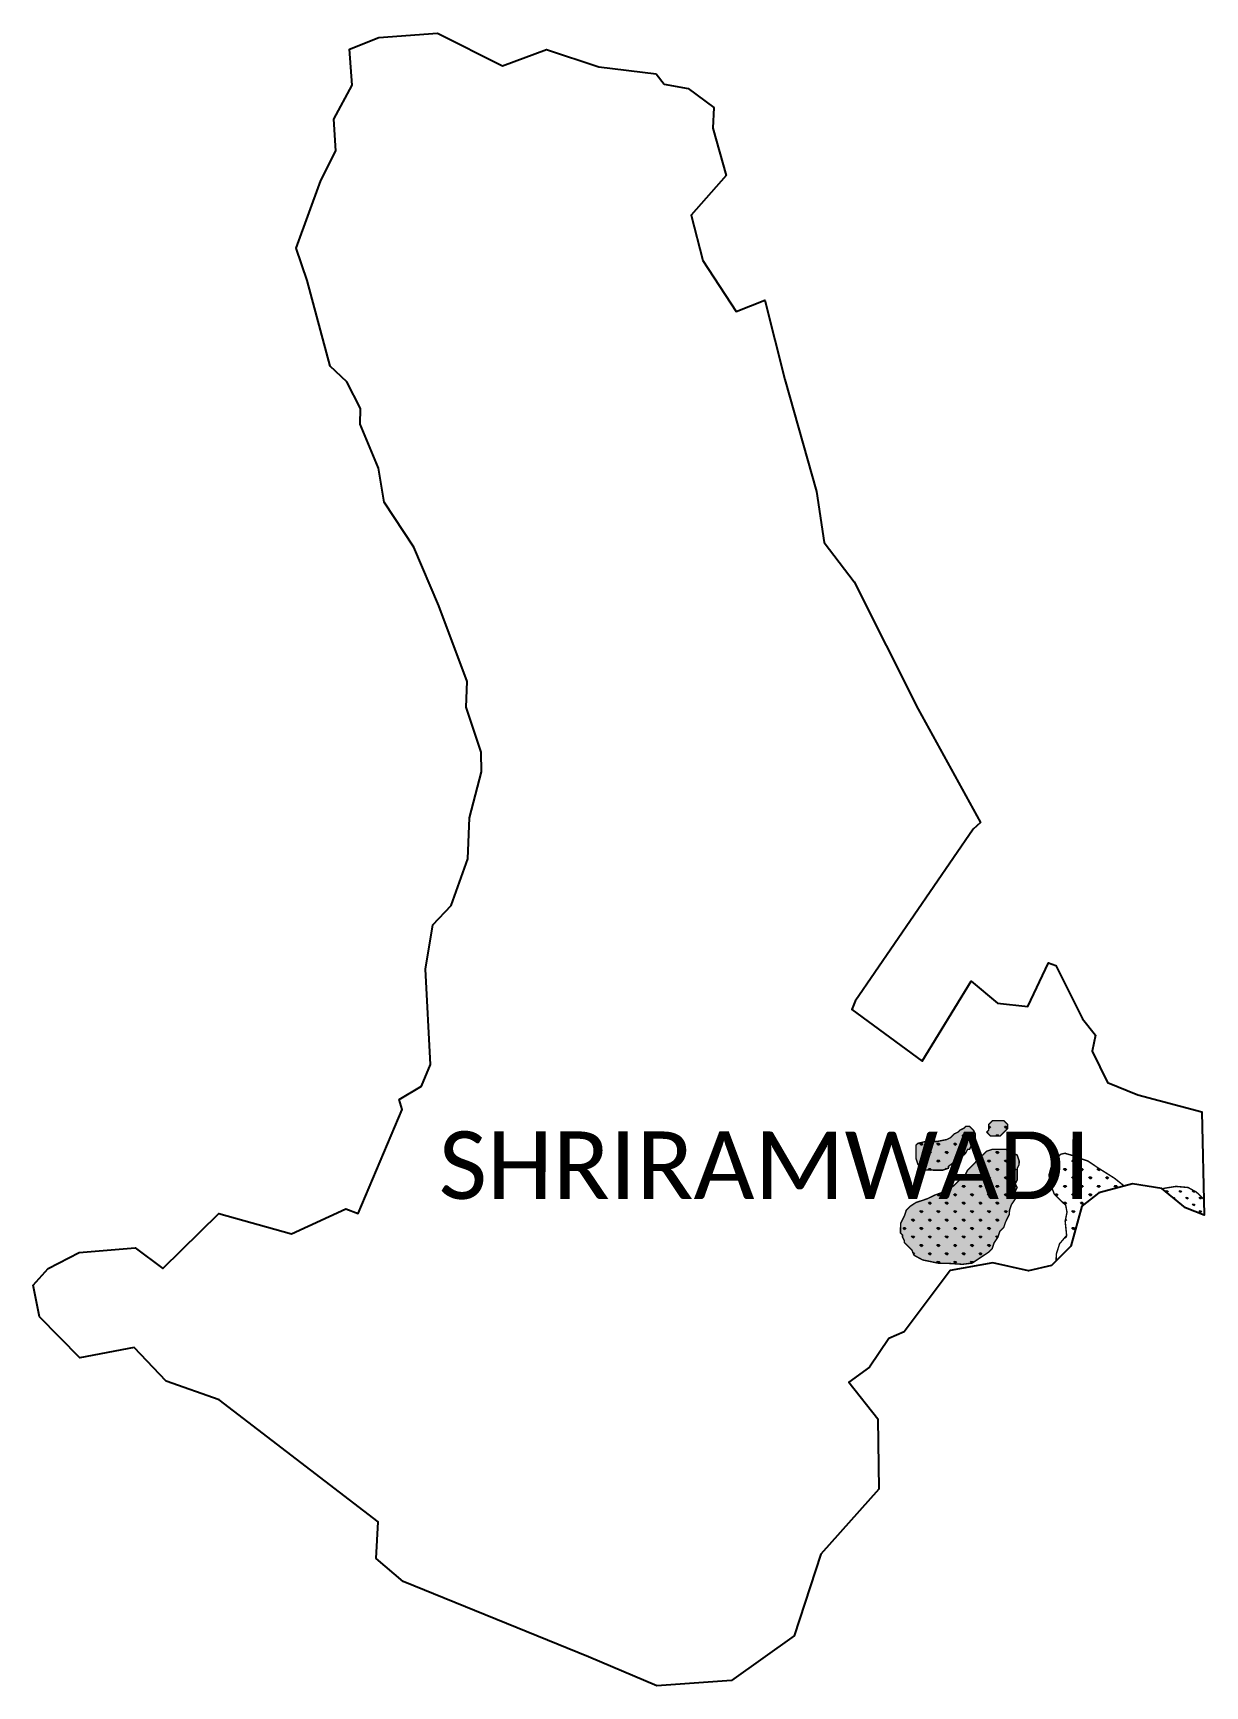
# Model space of a CAD drawing. Header units: metres. Extents: x 330680 to 359033, y 1761979 to 1931097.
# Drawn here: x 341425 to 343918, y 1761979 to 1765495 of the extents above; entities outside this region: 1.
import ezdxf

# ---------------------------------------------------------------- set-up
doc = ezdxf.new("R2010")
doc.units = ezdxf.units.M
for name, color, linetype in [('DITRICT NAME', 118, 'Continuous'), ('MANGROOVES', 112, 'Continuous'), ('VILLAGE NAME', 250, 'Continuous')]:
    doc.layers.add(name, color=color, linetype=linetype)

msp = doc.modelspace()

# ---------------------------------------------------------------- hatches: boundary and pattern name
at = {"layer": 'MANGROOVES'}
h = msp.add_hatch(dxfattribs=at)
h.set_pattern_fill('GRASS', color=256)
h.paths.add_polyline_path([(343502.1, 1762982.4), (343502.2, 1762990.5), (343506.3, 1763002.7), (343514.4, 1763014.8), (343514.4, 1763022.9), (343514.5, 1763031.1), (343518.5, 1763039.2), (343514.5, 1763047.3), (343518.6, 1763055.4), (343518.6, 1763067.6), (343518.7, 1763079.8), (343522.7, 1763087.9), (343522.8, 1763096), (343518.7, 1763108.2), (343510.6, 1763112.3), (343502.5, 1763116.4), (343494.4, 1763120.5), (343486.3, 1763120.5), (343478.2, 1763120.5), (343466, 1763120.6), (343453.8, 1763116.5), (343445.6, 1763108.4), (343437.5, 1763104.4), (343429.3, 1763092.2), (343421.2, 1763084.1), (343417.1, 1763080.1), (343413.1, 1763076), (343409, 1763067.9), (343400.8, 1763059.8), (343392.7, 1763051.7), (343384.5, 1763043.6), (343372.3, 1763035.5), (343356.1, 1763027.5), (343343.9, 1763023.4), (343327.6, 1763015.4), (343315.4, 1763011.3), (343303.2, 1763007.3), (343291, 1762999.2), (343286.9, 1762995.2), (343282.8, 1762991.1), (343278.8, 1762978.9), (343274.7, 1762970.8), (343270.6, 1762962.7), (343270.5, 1762950.5), (343270.5, 1762942.4), (343274.6, 1762938.3), (343274.6, 1762934.3), (343278.6, 1762926.1), (343278.6, 1762922.1), (343294.8, 1762905.8), (343299.3, 1762895.1), (343317.7, 1762885.1), (343351.2, 1762878.3), (343373.6, 1762877.8), (343402.3, 1762875.9), (343423, 1762878.5), (343432.8, 1762885.1), (343445, 1762893.2), (343457.2, 1762901.2), (343465.4, 1762909.3), (343469.5, 1762921.5), (343477.6, 1762933.7), (343481.7, 1762945.9), (343489.9, 1762954), (343494, 1762966.1), (343498, 1762974.2)])
h.paths.add_polyline_path([(342076.7, 1762916.9), (343549.8, 1762916.4), (343549.9, 1763264.6), (342076.8, 1763265.1)], flags=9)
h = msp.add_hatch(dxfattribs=at)
h.set_pattern_fill('GRASS', color=256)
h.paths.add_polyline_path([(343421.3, 1763128.8), (343425.4, 1763132.9), (343429.5, 1763136.9), (343429.5, 1763141), (343429.5, 1763153.2), (343425.5, 1763161.3), (343421.4, 1763165.4), (343417.4, 1763169.4), (343409.3, 1763169.5), (343405.2, 1763165.4), (343397, 1763161.4), (343393, 1763157.3), (343384.8, 1763153.3), (343376.7, 1763145.2), (343368.6, 1763141.2), (343348.2, 1763137.2), (343336.1, 1763137.2), (343323.9, 1763137.2), (343307.6, 1763133.2), (343303.5, 1763129.2), (343303.5, 1763125.1), (343303.5, 1763121), (343303.5, 1763108.8), (343303.5, 1763100.7), (343307.5, 1763088.5), (343315.6, 1763080.4), (343319.6, 1763076.3), (343327.8, 1763076.3), (343335.9, 1763076.3), (343348.1, 1763076.2), (343356.2, 1763076.2), (343360.3, 1763076.2), (343372.4, 1763080.2), (343372.5, 1763084.3), (343405, 1763108.6), (343409.1, 1763112.6), (343413.2, 1763120.7), (343417.2, 1763120.7)], flags=16)
h.paths.add_polyline_path([(342076.7, 1762916.9), (343549.8, 1762916.4), (343549.9, 1763264.6), (342076.8, 1763265.1)], flags=9)
h = msp.add_hatch(dxfattribs=at)
h.set_pattern_fill('GRASS', color=256)
h.paths.add_polyline_path([(343498.6, 1763173.3), (343494.6, 1763177.4), (343490.5, 1763181.4), (343486.5, 1763181.4), (343478.3, 1763181.5), (343466.1, 1763181.5), (343462.1, 1763177.4), (343458, 1763173.4), (343458, 1763165.3), (343458, 1763161.2), (343453.9, 1763157.2), (343457.9, 1763153.1), (343462, 1763149), (343466.1, 1763149), (343474.2, 1763149), (343482.3, 1763149), (343486.4, 1763153), (343494.5, 1763161.1), (343498.6, 1763165.2)], flags=16)
h.paths.add_polyline_path([(342076.7, 1762916.9), (343549.8, 1762916.4), (343549.9, 1763264.6), (342076.8, 1763265.1)], flags=9)
h = msp.add_hatch(dxfattribs=at)
h.set_pattern_fill('GRASS', color=256)
h.paths.add_polyline_path([(343498.6, 1763173.3), (343494.6, 1763177.4), (343490.5, 1763181.4), (343486.5, 1763181.4), (343478.3, 1763181.5), (343466.1, 1763181.5), (343462.1, 1763177.4), (343458, 1763173.4), (343458, 1763165.3), (343458, 1763161.2), (343453.9, 1763157.2), (343457.9, 1763153.1), (343462, 1763149), (343466.1, 1763149), (343474.2, 1763149), (343482.3, 1763149), (343486.4, 1763153), (343494.5, 1763161.1), (343498.6, 1763165.2)])
h = msp.add_hatch(dxfattribs=at)
h.set_pattern_fill('GRASS', color=256)
h.paths.add_polyline_path([(343413.2, 1763120.7), (343417.2, 1763120.7), (343421.3, 1763128.8), (343425.4, 1763132.9), (343429.5, 1763136.9), (343429.5, 1763141), (343429.5, 1763153.2), (343425.5, 1763161.3), (343421.4, 1763165.4), (343417.4, 1763169.4), (343409.3, 1763169.5), (343405.2, 1763165.4), (343397, 1763161.4), (343393, 1763157.3), (343384.8, 1763153.3), (343376.7, 1763145.2), (343368.6, 1763141.2), (343348.2, 1763137.2), (343336.1, 1763137.2), (343323.9, 1763137.2), (343307.6, 1763133.2), (343303.5, 1763129.2), (343303.5, 1763125.1), (343303.5, 1763121), (343303.5, 1763108.8), (343303.5, 1763100.7), (343307.5, 1763088.5), (343315.6, 1763080.4), (343319.6, 1763076.3), (343327.8, 1763076.3), (343335.9, 1763076.3), (343348.1, 1763076.2), (343356.2, 1763076.2), (343360.3, 1763076.2), (343372.4, 1763080.2), (343372.5, 1763084.3), (343405, 1763108.6), (343409.1, 1763112.6)])
h = msp.add_hatch(dxfattribs=at)
h.set_pattern_fill('GRASS', color=256)
h.paths.add_polyline_path([(343506.3, 1763002.7), (343514.4, 1763014.8), (343514.4, 1763022.9), (343514.5, 1763031.1), (343518.5, 1763039.2), (343514.5, 1763047.3), (343518.6, 1763055.4), (343518.6, 1763067.6), (343518.7, 1763079.8), (343522.7, 1763087.9), (343522.8, 1763096), (343518.7, 1763108.2), (343510.6, 1763112.3), (343502.5, 1763116.4), (343494.4, 1763120.5), (343486.3, 1763120.5), (343478.2, 1763120.5), (343466, 1763120.6), (343453.8, 1763116.5), (343445.6, 1763108.4), (343437.5, 1763104.4), (343429.3, 1763092.2), (343421.2, 1763084.1), (343417.1, 1763080.1), (343413.1, 1763076), (343409, 1763067.9), (343400.8, 1763059.8), (343392.7, 1763051.7), (343384.5, 1763043.6), (343372.3, 1763035.5), (343356.1, 1763027.5), (343343.9, 1763023.4), (343327.6, 1763015.4), (343315.4, 1763011.3), (343303.2, 1763007.3), (343291, 1762999.2), (343286.9, 1762995.2), (343282.8, 1762991.1), (343278.8, 1762978.9), (343274.7, 1762970.8), (343270.6, 1762962.7), (343270.5, 1762950.5), (343270.5, 1762942.4), (343274.6, 1762938.3), (343274.6, 1762934.3), (343278.6, 1762926.1), (343278.6, 1762922.1), (343294.8, 1762905.8), (343299.3, 1762895.1), (343317.7, 1762885.1), (343351.2, 1762878.3), (343373.6, 1762877.8), (343402.3, 1762875.9), (343423, 1762878.5), (343432.8, 1762885.1), (343445, 1762893.2), (343457.2, 1762901.2), (343465.4, 1762909.3), (343469.5, 1762921.5), (343477.6, 1762933.7), (343481.7, 1762945.9), (343489.9, 1762954), (343494, 1762966.1), (343498, 1762974.2), (343502.1, 1762982.4), (343502.2, 1762990.5)])
h = msp.add_hatch(dxfattribs=at)
h.set_pattern_fill('GRASS', color=256)
h.paths.add_polyline_path([(343693.3, 1763079.3), (343669, 1763095.6), (343656.8, 1763099.7), (343648.7, 1763103.8), (343620.3, 1763112), (343611.6, 1763110.2), (343598.5, 1763098.6), (343591.5, 1763084.8), (343586.2, 1763065.5), (343590, 1763044.7), (343597.5, 1763025.3), (343621.8, 1763001.4), (343624.6, 1762986.9), (343620.7, 1762967.6), (343623.8, 1762937.3), (343608.8, 1762919.6), (343601.9, 1762897.9), (343601.4, 1762883), (343632.8, 1762914.4), (343655.9, 1762999.5), (343692.1, 1763028.2), (343746.1, 1763042.3), (343746, 1763042.6), (343725.7, 1763058.9)])
h = msp.add_hatch(dxfattribs=at)
h.set_pattern_fill('GRASS', color=256, scale=20)
h.set_pattern_definition([(90, (0, 0), (-14.14213562, 14.14213562), [3.75, -24.53427126]), (45, (0, 0), (-14.14213562, 14.14213562), [3.75, -16.25]), (135, (0, 0), (-14.14213562, -14.14213562), [3.75, -16.25])])
h.paths.add_polyline_path([(343916.6, 1762980.1), (343915.8, 1763014.3), (343899.7, 1763029.6), (343882, 1763039.3), (343856.6, 1763041.6), (343830.4, 1763037.5), (343828.3, 1763035.9), (343876.8, 1762996.1)])

# ---------------------------------------------------------------- linework, layer by layer
at = {"color": 3}
for points in [[(342767.7, 1765386.1), (342819, 1765376.8), (342873.5, 1765336.8), (342871.2, 1765292.6), (342899.9, 1765191.9), (342825.3, 1765108), (342849.7, 1765011.2), (342920.6, 1764903), (342982, 1764927.1), (343024.4, 1764758.3), (343091.8, 1764519.5), (343108.1, 1764411.6), (343171.7, 1764327.8), (343308.3, 1764057.1), (343440.3, 1763815.6), (343424.9, 1763801.2), (343174.1, 1763435.8), (343166.6, 1763417.7), (343316.5, 1763307.9), (343420.8, 1763478.1), (343476.8, 1763431.3), (343541.3, 1763424.6), (343584.9, 1763517.3), (343600.9, 1763511.7), (343657.7, 1763397.8), (343685, 1763363), (343678.1, 1763329.4), (343710.9, 1763262.4), (343775.5, 1763236.3), (343911.5, 1763200.3), (343916.6, 1762980.1), (343876.8, 1762996.1), (343826.3, 1763037.5), (343763.8, 1763046.9), (343692.1, 1763028.2), (343655.9, 1762999.5), (343632.8, 1762914.4), (343591.7, 1762873.3), (343543, 1762862.2), (343466.9, 1762879.2), (343375.9, 1762862.7), (343278.5, 1762732.4), (343245.6, 1762717.8), (343204.7, 1762656.8), (343160.3, 1762625), (343222.5, 1762547.4), (343224.2, 1762397.4), (343100.9, 1762259), (343044.4, 1762085.6), (342911, 1761990.9), (342752.4, 1761979), (342606.9, 1762041.1), (342212.8, 1762201.5), (342155, 1762249.9), (342159.3, 1762327.8), (341820.9, 1762587.4), (341708.5, 1762627.3), (341640.1, 1762698.7), (341525, 1762677), (341439.3, 1762764.3), (341425.3, 1762831.3), (341457.3, 1762866.8), (341523.6, 1762901.1), (341642.3, 1762911.1), (341701.4, 1762867.1), (341820.2, 1762983.8), (341975, 1762940.8), (342090.9, 1762994.2), (342117.1, 1762984.1), (342210.4, 1763204.9), (342204.2, 1763226.8), (342251.4, 1763254.6), (342270.7, 1763300.9), (342259.8, 1763503.8), (342275.7, 1763597.7), (342314.4, 1763639), (342350.3, 1763738.4), (342353.6, 1763825.5), (342379.2, 1763923.4), (342378.2, 1763965), (342346.4, 1764061.2), (342348.5, 1764115.8), (342288.7, 1764276.8), (342234.9, 1764401.1), (342172.4, 1764496.9), (342160.3, 1764569.4), (342121, 1764662.9), (342121.8, 1764696.3), (342092.4, 1764753.1), (342057.5, 1764786.2), (342008.7, 1764968.5), (341985.1, 1765037.2), (342037.1, 1765181.6), (342069.4, 1765244.4), (342065.2, 1765312.2), (342104.3, 1765384.4), (342098.4, 1765460.9), (342160.6, 1765485.7), (342285.5, 1765495.1), (342424.1, 1765425), (342517.4, 1765460.2), (342628.9, 1765423.4), (342750.7, 1765408.5)], [(342750.7, 1765408.5), (342767.7, 1765386.1)]]:
    msp.add_lwpolyline(points, dxfattribs=at)
at = {"layer": 'MANGROOVES', "const_width": 3.05, "flags": 128}
for points in [[(343498.6, 1763165.2), (343498.6, 1763173.3), (343494.6, 1763177.4), (343490.5, 1763181.4), (343486.5, 1763181.4), (343478.3, 1763181.5), (343466.1, 1763181.5), (343462.1, 1763177.4), (343458, 1763173.4), (343458, 1763165.3), (343458, 1763161.2), (343453.9, 1763157.2), (343457.9, 1763153.1), (343462, 1763149), (343466.1, 1763149), (343474.2, 1763149), (343482.3, 1763149), (343486.4, 1763153), (343494.5, 1763161.1)], [(343409.1, 1763112.6), (343413.2, 1763120.7), (343417.2, 1763120.7), (343421.3, 1763128.8), (343425.4, 1763132.9), (343429.5, 1763136.9), (343429.5, 1763141), (343429.5, 1763153.2), (343425.5, 1763161.3), (343421.4, 1763165.4), (343417.4, 1763169.4), (343409.3, 1763169.5), (343405.2, 1763165.4), (343397, 1763161.4), (343393, 1763157.3), (343384.8, 1763153.3), (343376.7, 1763145.2), (343368.6, 1763141.2), (343348.2, 1763137.2), (343336.1, 1763137.2), (343323.9, 1763137.2), (343307.6, 1763133.2), (343303.5, 1763129.2), (343303.5, 1763125.1), (343303.5, 1763121), (343303.5, 1763108.8), (343303.5, 1763100.7), (343307.5, 1763088.5), (343315.6, 1763080.4), (343319.6, 1763076.3), (343327.8, 1763076.3), (343335.9, 1763076.3), (343348.1, 1763076.2), (343356.2, 1763076.2), (343360.3, 1763076.2), (343372.4, 1763080.2), (343372.5, 1763084.3), (343405, 1763108.6)], [(343498, 1762974.2), (343502.1, 1762982.4), (343502.2, 1762990.5), (343506.3, 1763002.7), (343514.4, 1763014.8), (343514.4, 1763022.9), (343514.5, 1763031.1), (343518.5, 1763039.2), (343514.5, 1763047.3), (343518.6, 1763055.4), (343518.6, 1763067.6), (343518.7, 1763079.8), (343522.7, 1763087.9), (343522.8, 1763096), (343518.7, 1763108.2), (343510.6, 1763112.3), (343502.5, 1763116.4), (343494.4, 1763120.5), (343486.3, 1763120.5), (343478.2, 1763120.5), (343466, 1763120.6), (343453.8, 1763116.5), (343445.6, 1763108.4), (343437.5, 1763104.4), (343429.3, 1763092.2), (343421.2, 1763084.1), (343417.1, 1763080.1), (343413.1, 1763076), (343409, 1763067.9), (343400.8, 1763059.8), (343392.7, 1763051.7), (343384.5, 1763043.6), (343372.3, 1763035.5), (343356.1, 1763027.5), (343343.9, 1763023.4), (343327.6, 1763015.4), (343315.4, 1763011.3), (343303.2, 1763007.3), (343291, 1762999.2), (343286.9, 1762995.2), (343282.8, 1762991.1), (343278.8, 1762978.9), (343274.7, 1762970.8), (343270.6, 1762962.7), (343270.5, 1762950.5), (343270.5, 1762942.4), (343274.6, 1762938.3), (343274.6, 1762934.3), (343278.6, 1762926.1), (343278.6, 1762922.1), (343294.8, 1762905.8), (343299.3, 1762895.1), (343317.7, 1762885.1), (343351.2, 1762878.3), (343373.6, 1762877.8), (343402.3, 1762875.9), (343423, 1762878.5), (343432.8, 1762885.1), (343445, 1762893.2), (343457.2, 1762901.2), (343465.4, 1762909.3), (343469.5, 1762921.5), (343477.6, 1762933.7), (343481.7, 1762945.9), (343489.9, 1762954), (343494, 1762966.1)]]:
    msp.add_lwpolyline(points, close=True, dxfattribs=at)
for points in [[(343746.1, 1763042.3), (343746, 1763042.6), (343725.7, 1763058.9), (343693.3, 1763079.3), (343669, 1763095.6), (343656.8, 1763099.7), (343648.7, 1763103.8), (343620.3, 1763112), (343611.6, 1763110.2), (343598.5, 1763098.6), (343591.5, 1763084.8), (343586.2, 1763065.5), (343590, 1763044.7), (343597.5, 1763025.3), (343621.8, 1763001.4), (343624.6, 1762986.9), (343620.7, 1762967.6), (343623.8, 1762937.3), (343608.8, 1762919.6), (343601.9, 1762897.9), (343601.4, 1762883)], [(343916.5, 1763013.7), (343899.7, 1763029.6), (343882, 1763039.3), (343856.6, 1763041.6), (343830.4, 1763037.5), (343828.3, 1763035.9)]]:
    msp.add_lwpolyline(points, dxfattribs=at)

# ---------------------------------------------------------------- texts
at = {"layer": 'DITRICT NAME', "insert": (330214.1, 1930543.7), "char_height": 4163.821, "attachment_point": 1, "rotation": 1.1028}
msp.add_mtext_dynamic_manual_height_columns('{\\fCalibri|b0|i0|c0|p34;RATNAGIRI}', width=3511.449, gutter_width=20819.1, heights=[0], dxfattribs=at)
at = {"layer": 'VILLAGE NAME', "insert": (342288.2, 1763158.7), "char_height": 143.7, "attachment_point": 1, "rotation": 359.9793}
msp.add_mtext_dynamic_manual_height_columns('{\\fCalibri|b0|i0|c0|p34;SHRIRAMWADI}', width=1418, gutter_width=718.5, heights=[0], dxfattribs=at)

doc.saveas('drawing.dxf')
